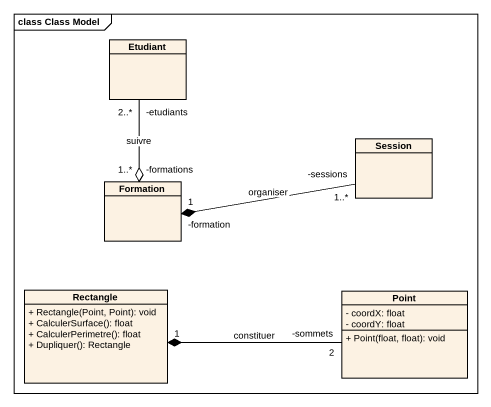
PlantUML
@startuml
mainframe class Class Model
hide circle
hide empty members
skinparam classAttributeIconSize 0
class Etudiant
class Session
class Formation
class "Rectangle" as Rectangle_ {
  + Rectangle(Point, Point): void
  + CalculerSurface(): float
  + CalculerPerimetre(): float
  + Dupliquer(): Rectangle
}
class Point {
  - coordX: float
  - coordY: float
  + Point(float, float): void
}
Etudiant "-etudiants\n2..*" --o "-formations\n1..*" Formation : suivre
Formation "-formation\n1" *-right- "-sessions\n1..*" Session : organiser
Rectangle_ "1" *-right- "-sommets\n2" Point : constituer
@enduml
